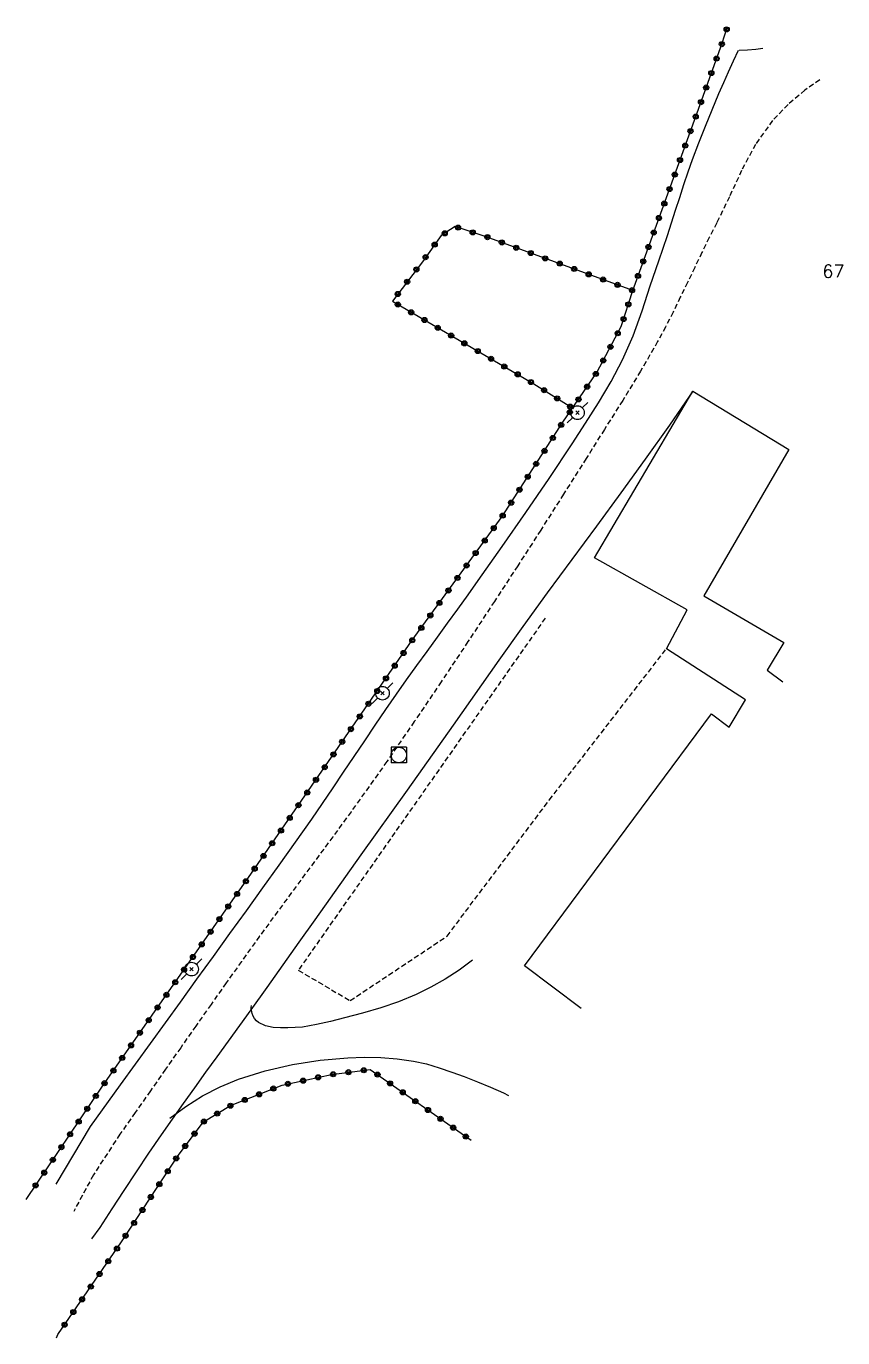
# Model space of a CAD drawing. Header units: millimetres. Extents: x 163000 to 164000, y 125000 to 126000.
# Drawn here: x 163719 to 163798.4, y 125389.5 to 125517.2 of the extents above; entities that cross this region are included whole.
import ezdxf
from ezdxf.enums import TextEntityAlignment as Align

# ---------------------------------------------------------------- set-up
doc = ezdxf.new("R2010")
doc.units = ezdxf.units.MM
doc.linetypes.add('DASHED', pattern=[0.75, 0.5, -0.25])
doc.layers.get('0').update_dxf_attribs({"linetype": 'CONTINUOUS'})
for name, color, linetype in [('W0001', 6, 'DASHED'), ('W0008', 7, 'CONTINUOUS'), ('W0017', 7, 'CONTINUOUS'), ('W0104', 1, 'CONTINUOUS'), ('W0112', 1, 'DASHED'), ('W0323', 7, 'CONTINUOUS'), ('W0420', 7, 'CONTINUOUS'), ('W0473', 7, 'CONTINUOUS'), ('W0991', 7, 'CONTINUOUS')]:
    doc.layers.add(name, color=color, linetype=linetype)
doc.styles.get("Standard").update_dxf_attribs({"font": 'romans.shx', "width": 0.85})

# ---------------------------------------------------------------- blocks, each defined once
blk = doc.blocks.new('T473')
for p, q in [((-0.166667, 0.166667), (0.166667, -0.166667)), ((-0.166667, -0.166667), (0.166667, 0.166667)), ((0.500001, 0.500001), (1.000002, 1.000002)), ((-1.000002, -1.000002), (-0.500001, -0.500001))]:
    blk.add_line(p, q)
blk.add_ellipse((0, 0), major_axis=(0.471405, 0.471405), ratio=1, start_param=5.4977871438, end_param=11.780972451)
blk = doc.blocks.new('T420')
for p, q in [((0.75, 0.75), (-0.75, 0.75)), ((-0.75, 0.75), (-0.75, -0.75)), ((0.75, 0.75), (0.75, -0.75)), ((0.75, -0.75), (-0.75, -0.75))]:
    blk.add_line(p, q)
blk.add_ellipse((0, 0), major_axis=(-0.53, 0.53), ratio=1, start_param=3.926991, end_param=10.210176)
blk = doc.blocks.new('t323o')
at = {"color": 0, "linetype": 'Continuous'}
for radius in [0.25, 0.15]:
    blk.add_circle((0, 0), radius, dxfattribs=at)

msp = doc.modelspace()

# ---------------------------------------------------------------- linework, layer by layer
at = {"layer": 'W0001'}
msp.add_lwpolyline([(163796.21, 125512), (163794.76, 125510.99), (163793.11, 125509.61), (163791.61, 125508.04), (163789.95, 125505.72), (163788.6, 125503.19), (163787.4, 125500.6), (163786.17, 125498.07), (163785.44, 125496.64), (163784.73, 125495.19), (163784.03, 125493.74), (163783.33, 125492.28), (163782.63, 125490.83), (163781.92, 125489.38), (163781.18, 125487.94), (163780.42, 125486.52), (163778.76, 125483.63), (163777.02, 125480.79), (163775.24, 125477.97), (163773.47, 125475.15), (163771.26, 125471.66), (163769.04, 125468.17), (163766.8, 125464.69), (163764.54, 125461.23), (163761.96, 125457.31), (163759.36, 125453.41), (163756.74, 125449.52), (163754.07, 125445.65), (163752.34, 125443.2), (163750.58, 125440.75), (163748.81, 125438.32), (163747.02, 125435.9), (163745.24, 125433.48), (163743.46, 125431.06), (163741.68, 125428.63), (163739.92, 125426.18), (163738.43, 125424.09), (163736.95, 125421.99), (163735.47, 125419.89), (163734, 125417.78), (163732.52, 125415.68), (163731.05, 125413.57), (163729.57, 125411.46), (163728.09, 125409.36), (163725.5, 125405.39), (163723.59, 125401.84)], dxfattribs=at)
at = {"layer": 'W0008'}
for points in [[(163721.87, 125404.49), (163721.87, 125404.49), (163721.87, 125404.49), (163725.22, 125410.12), (163728.13, 125414.17), (163731.07, 125418.19), (163733.98, 125422.22), (163735.58, 125424.45), (163737.18, 125426.67), (163738.79, 125428.89), (163740.39, 125431.11), (163741.99, 125433.33), (163743.59, 125435.56), (163745.18, 125437.79), (163746.75, 125440.04), (163747.8, 125441.55), (163748.83, 125443.07), (163749.86, 125444.59), (163750.88, 125446.12), (163751.91, 125447.65), (163752.93, 125449.17), (163753.97, 125450.69), (163755.02, 125452.2), (163755.99, 125453.59), (163756.98, 125454.97), (163757.98, 125456.35), (163758.98, 125457.73), (163759.98, 125459.1), (163760.98, 125460.48), (163761.97, 125461.86), (163762.95, 125463.25), (163765.28, 125466.56), (163767.6, 125469.87), (163769.88, 125473.2), (163772.11, 125476.57), (163773.4, 125478.57), (163774.68, 125480.57), (163775.9, 125482.62), (163777, 125484.73), (163778.03, 125487.09), (163778.9, 125489.51), (163779.71, 125491.95), (163780.53, 125494.38), (163780.96, 125495.61), (163781.37, 125496.85), (163781.77, 125498.09), (163782.17, 125499.33), (163782.57, 125500.56), (163782.98, 125501.8), (163783.4, 125503.03), (163783.83, 125504.26), (163784.44, 125505.88), (163785.07, 125507.48), (163785.72, 125509.08), (163786.39, 125510.67), (163786.85, 125511.73), (163787.32, 125512.79), (163787.8, 125513.85), (163788.29, 125514.9)], [(163788.36, 125514.89), (163789.18, 125514.92), (163789.99, 125514.98), (163790.66, 125515.07)], [(163783.86, 125481.69), (163781.56, 125478.37), (163779.22, 125475.08), (163776.85, 125471.81), (163774.46, 125468.56), (163772.06, 125465.31), (163769.67, 125462.06), (163767.3, 125458.79), (163764.97, 125455.5), (163760.52, 125449.17), (163756.04, 125442.85), (163751.54, 125436.55), (163747.06, 125430.24), (163745.5, 125428.04), (163743.94, 125425.84), (163742.38, 125423.65), (163740.82, 125421.45), (163739.73, 125419.93), (163738.63, 125418.41), (163737.53, 125416.9), (163736.43, 125415.39), (163735.34, 125413.87), (163734.25, 125412.35), (163733.16, 125410.82), (163732.09, 125409.29), (163730.87, 125407.5), (163729.67, 125405.7), (163728.48, 125403.89), (163727.3, 125402.08), (163726.12, 125400.27), (163725.31, 125399.18)]]:
    msp.add_lwpolyline(points, dxfattribs=at)
at = {"layer": 'W0017'}
for points in [[(163762.39, 125426.29), (163761.09, 125425.33), (163759.75, 125424.46), (163758.35, 125423.66), (163756.91, 125422.95), (163755.21, 125422.24), (163753.47, 125421.65), (163751.71, 125421.14), (163749.93, 125420.68), (163748.59, 125420.34), (163747.23, 125420.03), (163745.85, 125419.79), (163744.44, 125419.71), (163743.73, 125419.71), (163743, 125419.75), (163742.26, 125419.91), (163741.58, 125420.22), (163741.37, 125420.4), (163741.2, 125420.61), (163741.07, 125420.85), (163740.97, 125421.1), (163740.91, 125421.28), (163740.87, 125421.48), (163740.86, 125421.68), (163740.88, 125421.88)], [(163732.93, 125410.91), (163734.49, 125412.06), (163736.13, 125413.08), (163737.85, 125413.96), (163739.64, 125414.71), (163742.23, 125415.54), (163744.88, 125416.14), (163747.56, 125416.55), (163750.26, 125416.8), (163751.86, 125416.87), (163753.47, 125416.84), (163755.07, 125416.7), (163756.66, 125416.47), (163757.93, 125416.2), (163759.17, 125415.83), (163760.39, 125415.41), (163761.6, 125414.97), (163762.89, 125414.47), (163764.17, 125413.94), (163765.42, 125413.37), (163765.9, 125413.14)]]:
    msp.add_lwpolyline(points, dxfattribs=at)
at = {"layer": 'W0104'}
for points in [[(163788.98, 125451.63), (163781.27, 125456.61), (163783.28, 125460.42), (163774.27, 125465.46), (163783.86, 125481.69), (163793.2, 125476.01), (163784.92, 125461.77), (163792.69, 125457.24), (163791.09, 125454.54), (163792.61, 125453.38)], [(163772.97, 125421.6), (163767.45, 125425.76), (163785.68, 125450.29), (163787.39, 125448.99), (163788.98, 125451.63)]]:
    msp.add_lwpolyline(points, dxfattribs=at)
at = {"layer": 'W0112'}
msp.add_lwpolyline([(163769.48, 125459.6), (163745.45, 125425.32), (163750.49, 125422.36), (163759.93, 125428.64), (163769.88, 125441.89), (163781.27, 125456.61)], dxfattribs=at)
at = {"layer": 'W0323'}
for points in [[(163778, 125491.5), (163784.27, 125508.8), (163786.7, 125515.57), (163787.17, 125517)], [(163718.97, 125403.01), (163726.39, 125414.04), (163740.9, 125434.77), (163756.54, 125457.44), (163765.28, 125469.48), (163771.2, 125478.66), (163774.51, 125483.52), (163776.88, 125487.98), (163778, 125491.5), (163763.73, 125496.73), (163760.71, 125497.71), (163759.36, 125496.85), (163757.52, 125494.29), (163754.6, 125490.44), (163768.38, 125482.41), (163772.23, 125479.99)], [(163721.91, 125389.54), (163722.04, 125389.85), (163728.25, 125398.88), (163733.75, 125407.29), (163736.21, 125410.56), (163738.86, 125412.15), (163743.88, 125414.13), (163748.67, 125415.17), (163752.43, 125415.66), (163762.26, 125408.77)]]:
    msp.add_lwpolyline(points, dxfattribs=at)

# ---------------------------------------------------------------- block references
for p, rotation in [((163787.14, 125516.91), 71.76368056621767), ((163786.67, 125515.48), 70.25892464011307), ((163786.16, 125514.07), 70.25892464011307), ((163785.65, 125512.66), 70.25892464011307), ((163785.15, 125511.25), 70.25892464011307), ((163784.64, 125509.83), 70.25892464011307), ((163784.13, 125508.42), 70.07489510178996), ((163783.62, 125507.01), 70.07489510178996), ((163783.11, 125505.6), 70.07489510178996), ((163782.6, 125504.19), 70.07489510178996), ((163782.09, 125502.78), 70.07489510178996), ((163781.58, 125501.37), 70.07489510178996), ((163781.07, 125499.96), 70.07489510178996), ((163780.55, 125498.55), 70.07489510178996), ((163759.7, 125497.06), 212.5371505651187), ((163761, 125497.62), 162.0108792502679), ((163762.42, 125497.15), 162.0108792502679), ((163780.04, 125497.14), 70.07489510178996), ((163758.72, 125495.96), 234.1476178439461), ((163763.85, 125496.69), 159.8723074939801), ((163765.26, 125496.17), 159.8723074939801), ((163779.53, 125495.73), 70.07489510178996), ((163757.84, 125494.74), 234.1476178439461), ((163766.66, 125495.65), 159.8723074939801), ((163768.07, 125495.14), 159.8723074939801), ((163769.48, 125494.62), 159.8723074939801), ((163756.94, 125493.54), 232.9071627027234), ((163770.89, 125494.11), 159.8723074939801), ((163772.3, 125493.59), 159.8723074939801), ((163779.02, 125494.32), 70.07489510178996), ((163756.04, 125492.34), 232.9071627027234), ((163773.71, 125493.07), 159.8723074939801), ((163775.11, 125492.56), 159.8723074939801), ((163776.52, 125492.04), 159.8723074939801), ((163778.51, 125492.91), 70.07489510178996), ((163755.13, 125491.15), 232.9071627027234), ((163777.93, 125491.52), 159.8723074939801), ((163755.13, 125490.13), 329.7714992507569), ((163756.43, 125489.37), 329.7714992507569), ((163777.57, 125490.14), 72.39963503556027), ((163757.73, 125488.62), 329.7714992507569), ((163777.11, 125488.71), 72.39963503556027), ((163759.02, 125487.86), 329.7714992507569), ((163760.32, 125487.11), 329.7714992507569), ((163776.54, 125487.33), 61.99955717736378), ((163761.61, 125486.35), 329.7714992507569), ((163762.91, 125485.6), 329.7714992507569), ((163775.83, 125486.01), 61.99955717736378), ((163764.21, 125484.84), 329.7714992507569), ((163775.13, 125484.68), 61.99955717736378), ((163765.5, 125484.09), 329.7714992507569), ((163766.8, 125483.33), 329.7714992507569), ((163774.41, 125483.37), 55.7321341153114), ((163768.09, 125482.58), 329.7714992507569), ((163769.37, 125481.79), 327.8437439067064), ((163773.56, 125482.13), 55.7321341153114), ((163770.64, 125480.99), 327.8437439067064), ((163772.72, 125480.89), 55.7321341153114), ((163771.87, 125479.65), 55.7321341153114), ((163771.91, 125480.19), 327.8437439067064), ((163771.03, 125478.41), 57.18880724988994), ((163770.22, 125477.14), 57.18880724988994), ((163769.41, 125475.88), 57.18880724988994), ((163768.6, 125474.62), 57.18880724988994), ((163767.78, 125473.36), 57.18880724988994), ((163766.97, 125472.1), 57.18880724988994), ((163766.16, 125470.84), 57.18880724988994), ((163765.34, 125469.58), 57.18880724988994), ((163764.47, 125468.36), 54.02897019769417), ((163763.59, 125467.15), 54.02897019769417), ((163762.71, 125465.93), 54.02897019769417), ((163761.83, 125464.72), 54.02897019769417), ((163760.94, 125463.51), 54.02897019769417), ((163760.06, 125462.29), 54.02897019769417), ((163759.18, 125461.08), 54.02897019769417), ((163757.42, 125458.65), 54.02897019769417), ((163758.3, 125459.86), 54.02897019769417), ((163756.54, 125457.44), 55.3901118986529), ((163755.69, 125456.2), 55.3901118986529), ((163754.83, 125454.97), 55.3901118986529), ((163753.98, 125453.73), 55.3901118986529), ((163753.13, 125452.5), 55.3901118986529), ((163752.28, 125451.26), 55.3901118986529), ((163751.43, 125450.03), 55.3901118986529), ((163750.57, 125448.79), 55.3901118986529), ((163749.72, 125447.56), 55.3901118986529), ((163748.87, 125446.33), 55.3901118986529), ((163748.02, 125445.09), 55.3901118986529), ((163747.17, 125443.86), 55.3901118986529), ((163746.32, 125442.62), 55.3901118986529), ((163745.46, 125441.39), 55.3901118986529), ((163744.61, 125440.15), 55.3901118986529), ((163743.76, 125438.92), 55.3901118986529), ((163742.91, 125437.68), 55.3901118986529), ((163742.06, 125436.45), 55.3901118986529), ((163741.2, 125435.21), 55.3901118986529), ((163740.35, 125433.98), 55.02597610492004), ((163739.49, 125432.75), 55.02597610492004), ((163738.63, 125431.53), 55.02597610492004), ((163737.77, 125430.3), 55.02597610492004), ((163736.91, 125429.07), 55.02597610492004), ((163736.05, 125427.84), 55.02597610492004), ((163735.19, 125426.61), 55.02597610492004), ((163734.33, 125425.38), 55.02597610492004), ((163732.61, 125422.92), 55.02597610492004), ((163733.47, 125424.15), 55.02597610492004), ((163731.75, 125421.69), 55.02597610492004), ((163730.89, 125420.46), 55.02597610492004), ((163730.03, 125419.23), 55.02597610492004), ((163729.17, 125418.01), 55.02597610492004), ((163728.31, 125416.78), 55.02597610492004), ((163727.45, 125415.55), 55.02597610492004), ((163750.33, 125415.39), 7.467876376330374), ((163751.82, 125415.58), 7.467876376330374), ((163726.59, 125414.32), 55.02597610492004), ((163744.44, 125414.26), 12.16899550131156), ((163745.91, 125414.57), 12.16899550131156), ((163747.37, 125414.89), 12.16899550131156), ((163748.84, 125415.19), 7.467876376330374), ((163753.15, 125415.16), 324.9794845063494), ((163754.38, 125414.3), 324.9794845063494), ((163725.74, 125413.08), 55.55044471915387), ((163741.63, 125413.24), 21.63190750261753), ((163743.02, 125413.8), 21.63190750261753), ((163755.61, 125413.43), 324.9794845063494), ((163724.91, 125411.83), 55.55044471915387), ((163738.84, 125412.13), 30.93189013983664), ((163740.23, 125412.69), 21.63190750261753), ((163756.84, 125412.57), 324.9794845063494), ((163758.07, 125411.71), 324.9794845063494), ((163724.07, 125410.59), 55.55044471915387), ((163736.26, 125410.59), 30.93189013983664), ((163737.55, 125411.36), 30.93189013983664), ((163759.29, 125410.85), 324.9794845063494), ((163723.23, 125409.35), 55.55044471915387), ((163735.35, 125409.41), 52.99585494709436), ((163760.52, 125409.99), 324.9794845063494), ((163761.75, 125409.13), 324.9794845063494), ((163722.39, 125408.1), 55.55044471915387), ((163734.44, 125408.21), 52.99585494709436), ((163721.56, 125406.86), 55.55044471915387), ((163733.56, 125407), 56.8429673036984), ((163720.72, 125405.61), 55.55044471915387), ((163732.74, 125405.75), 56.8429673036984), ((163719.88, 125404.37), 55.55044471915387), ((163731.92, 125404.49), 56.8429673036984), ((163731.1, 125403.24), 56.8429673036984), ((163730.28, 125401.98), 56.8429673036984), ((163729.46, 125400.72), 56.8429673036984), ((163728.64, 125399.47), 56.8429673036984), ((163727.8, 125398.22), 55.46561641232233), ((163726.95, 125396.99), 55.46561641232233), ((163726.1, 125395.75), 55.46561641232233), ((163725.25, 125394.52), 55.46561641232233), ((163724.4, 125393.28), 55.46561641232233), ((163723.55, 125392.04), 55.46561641232233), ((163722.7, 125390.81), 55.46561641232233)]:
    msp.add_blockref('t323o', p, dxfattribs=dict(at, rotation=rotation))
at = {"layer": 'W0420'}
msp.add_blockref('T420', (163755.23, 125446.27), dxfattribs=at)
at = {"layer": 'W0473'}
for p in [(163772.62, 125479.6), (163753.64, 125452.29), (163735.06, 125425.43)]:
    msp.add_blockref('T473', p, dxfattribs=at)

# ---------------------------------------------------------------- texts
at = {"layer": 'W0991'}
msp.add_text('67', height=1.25, dxfattribs=at).set_placement((163797.53, 125493.37), align=Align.MIDDLE_CENTER)

doc.saveas('drawing.dxf')
